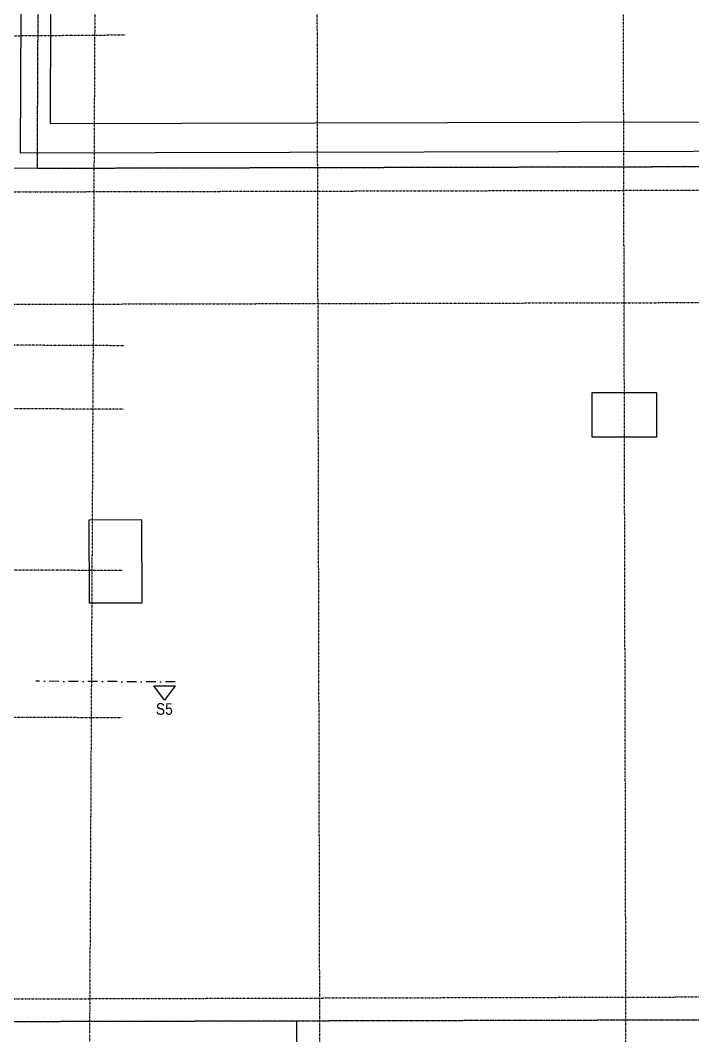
# Model space of a CAD drawing. Header units: millimetres. Extents: x -19411 to 51584, y -41547 to 69958.
# Drawn here: x 6953 to 15629, y 19682 to 32778 of the extents above; entities that cross this region are included whole.
import ezdxf
from ezdxf.enums import TextEntityAlignment as Align

# ---------------------------------------------------------------- set-up
doc = ezdxf.new("R2010")
doc.units = ezdxf.units.MM
for name, pattern in [('DASHDOT', [1, 0.5, -0.25, 0, -0.25]), ('STRICHLINIE', [0.75, 0.5, -0.25]), ('STRICHPUNKT', [1, 0.5, -0.25, 0, -0.25]), ('STRICHPUNKTX2', [2, 1, -0.5, 0, -0.5])]:
    doc.linetypes.add(name, pattern=pattern)
for name, color, linetype in [('01-BFL-G00-L05-M0', 251, 'Continuous'), ('01-SCH-G00-L05-M0', 251, 'STRICHPUNKTX2'), ('02-ANS-G00-L05-M0', 251, 'Continuous'), ('02-AXO-G00-L05-M0', 251, 'STRICHPUNKT'), ('07-TXT---------M0', 251, 'Continuous')]:
    doc.layers.add(name, color=color, linetype=linetype)
doc.styles.add('ARIAL', font='arial.ttf', dxfattribs={"width": 0.85})

# ---------------------------------------------------------------- blocks, each defined once
blk = doc.blocks.new('schnittführung')
at = {"color": 4, "linetype": 'DASHDOT', "ltscale": 0.25}
blk.add_line((0.237, -0.138), (0.237, 1.662), dxfattribs=at)
blk.add_line((0.237, -0.138), (0.237, 1.662), dxfattribs=at)
blk.add_line((0.237, -0.138), (0.237, 1.662), dxfattribs=at)
at = {"color": 4}
blk.add_lwpolyline([(0.187, 0.138), (0.187, -0.138), (0, 0)], close=True, dxfattribs=at)
at = {"layer": '07-TXT---------M0', "color": 9, "style": 'ARIAL', "text_generation_flag": 6, "width": 0.85}
blk.add_attdef('SCHNITT', text='', height=0.15, rotation=270, dxfattribs=at).set_placement((-0.037, 0), align=Align.CENTER)

msp = doc.modelspace()

# ---------------------------------------------------------------- linework, layer by layer
at = {"layer": '01-BFL-G00-L05-M0', "linetype": 'STRICHLINIE'}
msp.add_lwpolyline([(34493.174, 46544.0766), (34395.9478, 33127.8484), (34375.7433, 30933.9179), (7172.8675, 30866.3531), (7183.0962, 32866.0297), (7201.2418, 46800.6516)], dxfattribs=at)
msp.add_lwpolyline([(34204.505, 5274.5294), (4064.9686, 5274.5294), (4090.5658, 14627.5817), (4117.1772, 19858.7301), (34258.8158, 19933.5918), (34204.5022, 14707.7707), (34204.505, 5274.5294)], close=True, dxfattribs=at)
at = {"layer": '02-ANS-G00-L05-M0', "color": 253}
for points in [[(6763.7063, 32868.5575), (7343.7323, 32872.1729), (7336.4566, 31446.7612), (29530.2426, 31501.8833), (29451.5348, 19341.6503), (19528.66, 19317.0051), (19532.3855, 17817.0098), (9942.4151, 17793.1914), (9938.6896, 19293.1868), (4654.3204, 19280.0621)], [(6567.33, 19864.8152), (10517.2473, 19874.6255), (10520.9728, 18374.6302), (18950.9468, 18395.5675), (18947.2213, 19895.5628), (29455.2889, 19921.6614), (29526.4885, 30921.8737), (6753.4812, 30865.3115), (6763.7063, 32868.5575), (4183.5651, 32847.4692)], [(29527.783, 31121.876), (6954.5072, 31065.8114), (6963.7168, 32870.1075)]]:
    msp.add_lwpolyline(points, dxfattribs=at)
for points in [[(14333.1978, 27400.0705), (14333.1978, 27979.3742), (15162.5005, 27979.3742), (15162.5005, 27400.0705), (14333.1978, 27400.0705)], [(8521.1965, 26334.6879), (7839.1515, 26332.994), (7841.809, 25262.9973), (8523.854, 25262.9973), (8521.1965, 26334.6879)]]:
    msp.add_lwpolyline(points, close=True, dxfattribs=at)
at = {"layer": '02-AXO-G00-L05-M0'}
for points in [[(7924.3468, 34950.2422), (7810.0126, 12550.534)], [(10822.7104, 17675.3774), (10779.9914, 34875.3244)], [(14772.6982, 17685.1879), (14729.9792, 34885.1348)], [(-12707.2983, 32427.6567), (8312.3075, 32590.5498)], [(6451.9422, 30564.5616), (31769.8406, 30627.443), (31769.8406, 30627.443)], [(6444.5409, 29114.5388), (31773.442, 29177.4475), (31773.442, 29177.4475)], [(8291.8401, 28580.689), (-12726.3867, 28687.9717)], [(8287.6546, 27760.6997), (-12730.5721, 27867.9824)], [(8277.0379, 25680.7268), (-12741.1889, 25788.0095)], [(8267.3399, 23780.7515), (-12750.8869, 23888.0342)], [(3818.7396, 20147.9898), (31795.6708, 20227.4751), (31795.6708, 20227.4751)]]:
    msp.add_lwpolyline(points, dxfattribs=at)

# ---------------------------------------------------------------- block references
at = {"layer": '01-SCH-G00-L05-M0'}
ref = msp.add_blockref('schnittführung', (8812.207, 24008.0679), dxfattribs=dict(at, xscale=1000, yscale=1000, zscale=1000, rotation=89.7075493277282))
ref.add_attrib('SCHNITT', 'S5', dxfattribs={"layer": '07-TXT---------M0', "color": 9, "height": 150, "rotation": 359.70754933, "style": 'ARIAL', "width": 0.85}).set_placement((8812.0168, 23970.8091), align=Align.TOP_CENTER)

doc.saveas('drawing.dxf')
